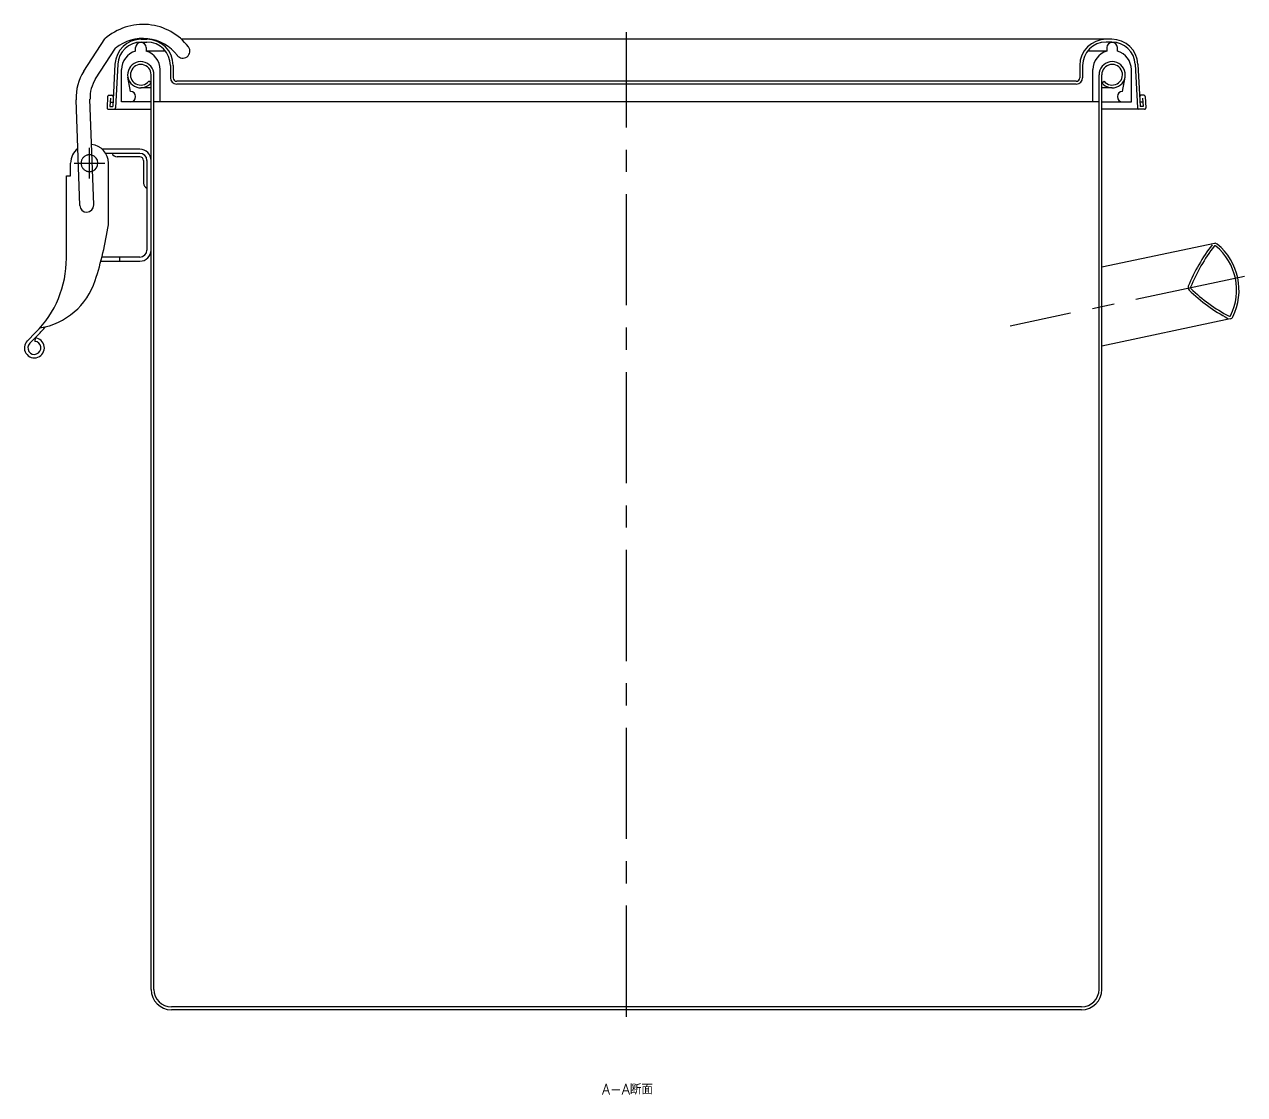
# Model space of a CAD drawing. Extents: x -197 to 653, y -570 to 174.
# Drawn here: x 304.7 to 653.2, y -555 to -249.4 of the extents above; entities that cross this region are included whole.
import ezdxf

# ---------------------------------------------------------------- set-up
doc = ezdxf.new("R2010")
doc.units = 0
doc.linetypes.add('CENTER', pattern=[50.8, 31.75, -6.35, 6.35, -6.35])
doc.linetypes.add('DASHED', pattern=[19.05, 12.7, -6.35])
doc.layers.get('0').update_dxf_attribs({"linetype": 'CONTINUOUS'})
doc.layers.add('CENTER', color=1, linetype='CONTINUOUS')
doc.styles.get("Standard").update_dxf_attribs({"font": 'txt.shx', "height": 3, "bigfont": 'bigfont.shx'})

msp = doc.modelspace()

# ---------------------------------------------------------------- linework, layer by layer
at = {"color": 7, "linetype": 'CONTINUOUS'}
for p, q in [((321.65, -262.77), (327.65, -253.52)), ((338.01, -253.62), (339.65, -253.62)), ((338.01, -254.42), (339.65, -254.42)), ((615.29, -253.62), (349.52, -253.62)), ((615.29, -254.42), (613.65, -254.42)), ((325, -264.94), (330.69, -256.18)), ((336.43, -257), (336.43, -256)), ((339.43, -256), (339.43, -257)), ((344.93, -257), (339.43, -257)), ((613.88, -257), (608.37, -257)), ((613.88, -256), (613.88, -257)), ((616.88, -257), (616.88, -256)), ((330.52, -260.73), (329.89, -272.82)), ((331.32, -260.77), (330.66, -273.24)), ((346.35, -261.12), (346.35, -264.62)), ((347.15, -261.12), (347.15, -264.62)), ((606.15, -261.12), (606.15, -264.62)), ((606.95, -261.12), (606.95, -264.62)), ((621.98, -260.77), (622.64, -273.24)), ((622.78, -260.73), (623.42, -272.82)), ((332.43, -271.5), (332.43, -262.29)), ((334.93, -268.5), (334.21, -264.4)), ((340.85, -525), (340.85, -263.75)), ((341.65, -525), (341.65, -263.75)), ((343.43, -271.5), (343.43, -262.29)), ((609.88, -271.5), (609.88, -262.29)), ((611.65, -525), (611.65, -263.75)), ((612.45, -525), (612.45, -263.75)), ((618.38, -268.5), (619.09, -264.4)), ((620.88, -271.5), (620.88, -262.29)), ((340.85, -267.5), (337.9, -267.5)), ((340.85, -266.07), (340.22, -265.57)), ((605.15, -265.62), (348.15, -265.62)), ((605.15, -266.42), (348.15, -266.42)), ((612.45, -266.07), (613.08, -265.57)), ((615.4, -267.5), (612.45, -267.5)), ((320.45, -301.08), (319.4, -270.88)), ((324.45, -300.94), (323.39, -270.74)), ((328.43, -270), (328.26, -273.2)), ((328.83, -269.62), (330.05, -269.62)), ((329.21, -270.42), (329.08, -272.82)), ((329.15, -271.62), (329.95, -271.62)), ((340.85, -271.5), (332.43, -271.5)), ((611.65, -271.5), (341.65, -271.5)), ((612.45, -271.5), (620.88, -271.5)), ((624.47, -269.62), (623.25, -269.62)), ((624.15, -271.62), (623.35, -271.62)), ((624.09, -270.42), (624.22, -272.82)), ((624.87, -270), (625.04, -273.2)), ((328.66, -273.62), (340.85, -273.62)), ((329.08, -272.82), (329.89, -272.82)), ((624.64, -273.62), (612.45, -273.62)), ((624.22, -272.82), (623.42, -272.82)), ((337.65, -285.01), (326.83, -285.01)), ((317.85, -292.61), (317.85, -289.01)), ((337.65, -286.21), (327.86, -286.21)), ((328.65, -306.61), (328.65, -289.01)), ((337.65, -287.21), (331.15, -287.21)), ((338.65, -288.21), (338.65, -294.71)), ((339.65, -288.21), (339.65, -313.81)), ((316.65, -316.15), (316.65, -292.61)), ((316.65, -292.61), (317.85, -292.61)), ((644.59, -311.92), (612.45, -318.75)), ((326.5, -317.01), (337.65, -317.01)), ((337.65, -315.81), (326.8, -315.81)), ((331.85, -315.81), (331.85, -317.01)), ((649.16, -333.44), (612.45, -341.25)), ((307.86, -337.36), (305.49, -339.74)), ((308.57, -338.07), (306.19, -340.45)), ((307.73, -338.92), (307.65, -339.91)), ((606.65, -530), (346.65, -530)), ((606.65, -530.8), (346.65, -530.8))]:
    msp.add_line(p, q, dxfattribs=at)
for centre, radius, start, end in [((338.53, -265.71), 16.34, 37.3016, 131.742), ((338.01, -261.12), 7.5, 90, 177), ((338.53, -265.71), 12.34, 37.3016, 129.4248), ((338.01, -261.12), 6.7, 90, 177), ((339.65, -261.12), 7.5, 0, 90), ((339.65, -261.12), 6.7, 0, 90), ((613.65, -261.12), 7.5, 90, 180), ((613.65, -261.12), 6.7, 90, 180), ((615.29, -261.12), 7.5, 3, 90), ((615.29, -261.12), 6.7, 3, 90), ((337.93, -262.29), 5.5, 105.8266, 180), ((337.93, -256), 1.5, 0, 180), ((337.93, -262.29), 5.5, 0, 74.1734), ((349.93, -257.02), 2, 217.3016, 37.3016), ((615.38, -262.29), 5.5, 105.8266, 180), ((615.38, -256), 1.5, 0, 180), ((615.38, -262.29), 5.5, 0, 74.1734), ((337.9, -263.75), 3.75, 0, 321.8751), ((337.9, -263.75), 2.95, 0, 321.8751), ((615.4, -263.75), 3.75, 218.1249, 180), ((615.4, -263.75), 2.95, 218.1249, 180), ((333.39, -270.39), 14, 147, 182), ((348.15, -264.62), 1.8, 180, 270), ((348.15, -264.62), 1, 180, 270), ((605.15, -264.62), 1, 270, 0), ((605.15, -264.62), 1.8, 270, 0), ((333.39, -270.39), 10, 147, 182), ((328.83, -270.02), 0.4, 90, 177), ((329.63, -270.02), 0.4, 357, 90), ((334.93, -270), 1.5, 270, 90), ((618.38, -270), 1.5, 90, 270), ((623.67, -270.02), 0.4, 90, 183), ((624.47, -270.02), 0.4, 3, 90), ((328.66, -273.22), 0.4, 177, 270), ((330.26, -273.22), 0.4, 270, 357), ((623.04, -273.22), 0.4, 183, 270), ((624.64, -273.22), 0.4, 270, 3), ((323.25, -289.01), 5.4, 128.5827, 180), ((323.25, -289.01), 5.4, 0, 83.6767), ((337.65, -288.21), 3.2, 0, 90), ((323.25, -289.01), 2.4, 291.0083, 72.9917), ((331.15, -285.71), 1.5, 199.4712, 270), ((337.65, -288.21), 2, 0, 90), ((337.65, -288.21), 1, 0, 90), ((340.15, -294.71), 1.5, 180, 250.5288), ((322.45, -301.01), 2, 182, 2), ((229.79, -291.54), 100, 341.9543, 351.3362), ((683.47, -342.99), 50, 142.1222, 157.9034), ((683.47, -342.99), 49.3, 142.1222, 157.9034), ((644.8, -312.9), 0.3, 50.5801, 142.1222), ((644.8, -312.9), 1, 50.5801, 102), ((634.61, -325.29), 16.34, 333.4199, 50.5801), ((634.61, -325.29), 17.04, 333.4199, 50.5801), ((286.65, -316.15), 30, 315, 0), ((337.65, -313.81), 3.2, 270, 0), ((337.65, -313.81), 2, 270, 0), ((305.86, -316.33), 20, 279.3023, 341.9543), ((638.07, -324.55), 1, 157.9034, 226.0966), ((672.05, -289.25), 50, 226.0966, 241.8778), ((638.07, -324.55), 0.3, 157.9034, 226.0966), ((672.05, -289.25), 49.3, 226.0966, 241.8778), ((648.96, -332.46), 0.3, 241.8778, 333.4199), ((648.96, -332.46), 1, 282, 333.4199), ((286.65, -316.15), 31, 315, 320.8189), ((307.5, -341.76), 2.85, 135, 85.4755), ((307.5, -341.76), 1.85, 135, 85.4755), ((346.65, -525), 5.8, 180, 270), ((346.65, -525), 5, 180, 270), ((606.65, -525), 5, 270, 0), ((606.65, -525), 5.8, 270, 0)]:
    msp.add_arc(centre, radius, start, end, dxfattribs=at)
at = {"color": 3, "linetype": 'DASHED'}
msp.add_arc((323.25, -289.01), 2.4, 72.9917, 291.0083, dxfattribs=at)
at = {"layer": 'CENTER', "color": 1, "linetype": 'CENTER'}
for p, q in [((476.65, -532.8), (476.65, -251.62)), ((323.25, -293.41), (323.25, -284.61)), ((318.85, -289.01), (327.65, -289.01)), ((653.23, -321.33), (586.27, -335.56))]:
    msp.add_line(p, q, dxfattribs=at)

# ---------------------------------------------------------------- texts
at = {"color": 137, "linetype": 'CONTINUOUS'}
msp.add_text('A-A断面', height=3, dxfattribs=at).set_placement((469.65, -555))

doc.saveas('drawing.dxf')
